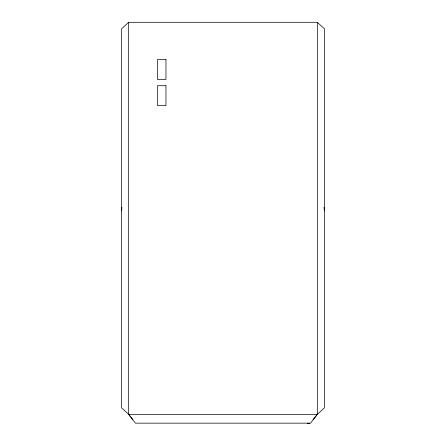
<?xml version="1.0" encoding="UTF-8"?>
<svg xmlns="http://www.w3.org/2000/svg" width="446" height="446" viewBox="0 0 446 446"><rect width="100%" height="100%" fill="white"/><g stroke="black" fill="none" stroke-linecap="round" stroke-linejoin="round"><path stroke-width="0.67" d="M121.624 210.835L121.953 207.373M317.323 22.3L317.323 414.345L310.561 423.159L135.439 423.159L128.677 414.345L121.624 407.895L121.624 28.75L128.677 22.3L317.323 22.3L324.376 28.75L324.376 407.895L317.323 414.345L313.114 419.636M128.677 22.3L128.677 414.345L317.323 414.345M128.677 414.345L132.886 419.636M324.047 207.373L324.376 210.835M309.563 423.159L309.563 423.7L307.796 423.7L307.796 423.159M165.962 59.558L157.444 59.558L157.444 79.46L165.962 79.46L165.962 59.558M165.962 85.704L157.444 85.704L157.444 105.607L165.962 105.607L165.962 85.704"/></g></svg>
